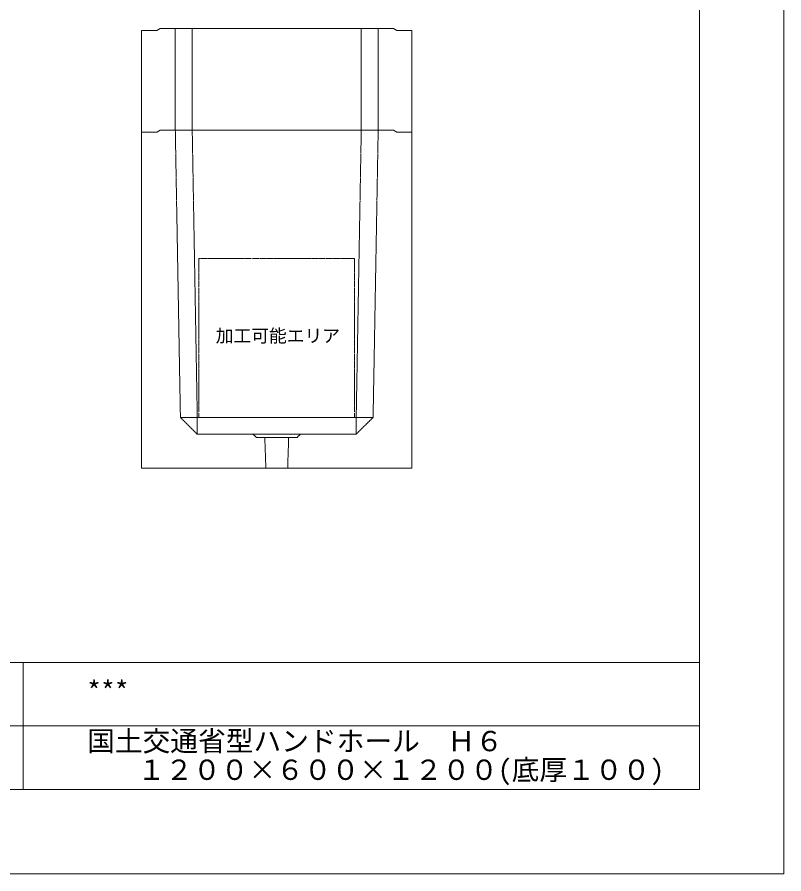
# Model space of a CAD drawing. Units: millimetres, scale not verified. Extents: x -3712 to 3712, y -2625 to 2625.
# Drawn here: x 1445 to 3712, y -2625 to -91 of the extents above; entities that cross this region are included whole.
import ezdxf
from ezdxf.enums import TextEntityAlignment as Align

# ---------------------------------------------------------------- set-up
doc = ezdxf.new("R2010")
doc.units = ezdxf.units.MM
doc.header["$LTSCALE"] = 10
doc.linetypes.add('LONG_DASHED1', pattern=[7, 6, -1])
doc.linetypes.add('LONG_DOUBLE_CHAIN', pattern=[21.8, 18, -1, 0.6, -0.6, 0.6, -1])
for name, color, linetype, lineweight in [('0-0_D-TTL', 7, 'Continuous', 9), ('0-1_Defpoints', 7, 'Continuous', 9), ('0-2_D-TTL-FRAM1', 134, 'Continuous', 9), ('0-3_D-TTL-TXT', 7, 'Continuous', 9), ('0-7_D-STR-STR5', 1, 'LONG_DOUBLE_CHAIN', 9), ('0-8_D-STR', 7, 'Continuous', 9)]:
    doc.layers.add(name, color=color, linetype=linetype, lineweight=lineweight)
doc.styles.add('ＭＳ ゴシック', font='')
doc.styles.get('ＭＳ ゴシック').set_extended_font_data('MS Gothic')

# ---------------------------------------------------------------- blocks, each defined once
blk = doc.blocks.new('A$C4DE05FD1')
at = {"layer": '0-0_D-TTL', "color": 134}
for p in [(57400, 38000), (2000, 2000)]:
    blk.add_line(p, (57400, 2000), dxfattribs=at)
at = {"layer": '0-1_Defpoints', "color": 134}
for p in [(59400, 42000), (0, 0)]:
    blk.add_line(p, (59400, 0), dxfattribs=at)
at = {"layer": '0-2_D-TTL-FRAM1'}
for p, q in [((19400, 5000), (57400, 5000)), ((41400, 5000), (41400, 2000)), ((32400, 3500), (57400, 3500))]:
    blk.add_line(p, q, dxfattribs=at)
blk = doc.blocks.new('A$C075B1BF8')
at = {"layer": '0-7_D-STR-STR5'}
for p, q in [((2300, -3800), (2300, -8500)), ((2300, -8500), (-2300, -8500))]:
    blk.add_line(p, q, dxfattribs=at)
blk.add_lwpolyline([(2300, -3800), (-2300, -3800), (-2300, -8500)], dxfattribs=at)
at = {"layer": '0-8_D-STR'}
for p, q in [((-3550, -60), (-3450, 0)), ((-4000, -60), (-4000, -10000)), ((-4000, -60), (-3550, -60)), ((4000, -60), (3550, -60)), ((4000, -60), (4000, -10000)), ((4000, -10000), (-4000, -10000))]:
    blk.add_line(p, q, dxfattribs=at)
at = {"layer": '0-8_D-STR', "linetype": 'LONG_DASHED1'}
for p, q in [((-3000, 0), (-2850, -8500)), ((-2500, 0), (-2350, -8500)), ((2500, 0), (2350, -8500)), ((3000, 0), (2850, -8500)), ((-2350, -9000), (-2850, -8500)), ((2850, -8500), (-2850, -8500)), ((-2350, -9000), (-2350.2, -8491.2)), ((2350, -9000), (2350.2, -8491.2)), ((2350, -9000), (2850, -8500)), ((2350, -9000), (-2350, -9000)), ((-600, -9090), (-700, -9000)), ((600, -9090), (-600, -9090)), ((-323.4, -10000), (-352.5, -9090)), ((323.4, -10000), (352.5, -9090)), ((600, -9090), (700, -9000))]:
    blk.add_line(p, q, dxfattribs=at)
at = {"layer": '0-8_D-STR'}
blk.add_lwpolyline([(3550, -60), (3450, 0), (-3450, 0)], dxfattribs=at)
blk = doc.blocks.new('A$C77CE62DB')
at = {"layer": '0-8_D-STR'}
for p, q in [((-3550, -60), (-3450, 0)), ((-4000, -60), (-4000, -3060)), ((-4000, -60), (-3550, -60)), ((4000, -60), (3550, -60)), ((4000, -60), (4000, -3060)), ((-3550, -3060), (-3450, -3000)), ((-4000, -3060), (-3550, -3060)), ((4000, -3060), (3550, -3060))]:
    blk.add_line(p, q, dxfattribs=at)
at = {"layer": '0-8_D-STR', "linetype": 'LONG_DASHED1'}
for p, q in [((-3000, 0), (-3000, -3000)), ((-2500, 0), (-2500, -3000)), ((2500, 0), (2500, -3000)), ((3000, 0), (3000, -3000))]:
    blk.add_line(p, q, dxfattribs=at)
at = {"layer": '0-8_D-STR'}
for points in [[(3550, -60), (3450, 0), (-3450, 0)], [(3550, -3060), (3450, -3000), (-3450, -3000)]]:
    blk.add_lwpolyline(points, dxfattribs=at)

msp = doc.modelspace()

# ---------------------------------------------------------------- block references
at = {"layer": '0-0_D-TTL', "xscale": 0.125, "yscale": 0.125}
msp.add_blockref('A$C4DE05FD1', (-3712.5, -2625), dxfattribs=at)
at = {"layer": '0-8_D-STR', "xscale": 0.1, "yscale": 0.1}
for name, p in [('A$C77CE62DB', (2212.5, -125)), ('A$C075B1BF8', (2212.5, -425))]:
    msp.add_blockref(name, p, dxfattribs=at)

# ---------------------------------------------------------------- texts
at = {"layer": '0-3_D-TTL-TXT', "style": 'ＭＳ ゴシック'}
for s, p in [('***', (1651.65, -2132.75)), ('国土交通省型ハンドホール\u3000Ｈ６', (1651.65, -2280.37)), ('１２００×６００×１２００(底厚１００)', (1800.94, -2365.11))]:
    msp.add_text(s, height=60.12, dxfattribs=at).set_placement(p, align=Align.BOTTOM_LEFT)
at = {"layer": '0-7_D-STR-STR5', "style": 'ＭＳ ゴシック'}
msp.add_text('加工可能エリア', height=38.49, dxfattribs=at).set_placement((2032.2, -1064.35), align=Align.BOTTOM_LEFT)

doc.saveas('drawing.dxf')
